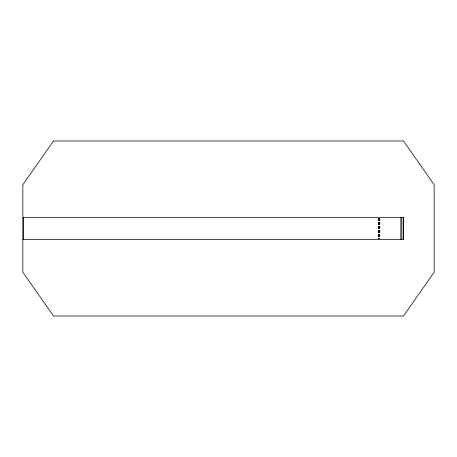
<?xml version="1.0" encoding="UTF-8"?>
<svg xmlns="http://www.w3.org/2000/svg" width="457" height="457" viewBox="0 0 457 457"><rect width="100%" height="100%" fill="white"/><g stroke="black" fill="none" stroke-linecap="round" stroke-linejoin="round"><path stroke-width="0.34" stroke-dasharray="2.29 1.71" d="M379.944 218.269L379.944 238.731M379.824 218.269L379.824 238.731M379.704 218.269L379.704 238.731M379.578 218.269L379.578 238.731M379.459 218.269L379.459 238.731M379.339 218.269L379.339 238.731M379.219 218.269L379.219 238.731M379.093 218.269L379.093 238.731M378.973 218.269L378.973 238.731M378.853 218.269L378.853 239.439M378.733 218.269L378.733 238.731M378.613 218.269L378.613 238.731M378.487 218.269L378.487 238.731M378.367 218.269L378.367 238.731"/><path stroke-width="0.69" d="M22.85 217.561L403.497 217.561L403.497 239.439L22.85 239.439M403.371 217.561L403.371 239.439M401.863 217.561L401.863 239.439M400.852 217.561L400.852 239.439M23.501 217.561L23.501 239.439M53.503 141.002L22.85 184.754L22.85 272.246L53.503 315.998L403.497 315.998L434.15 272.246L434.15 184.754L403.497 141.002L53.503 141.002"/></g></svg>
